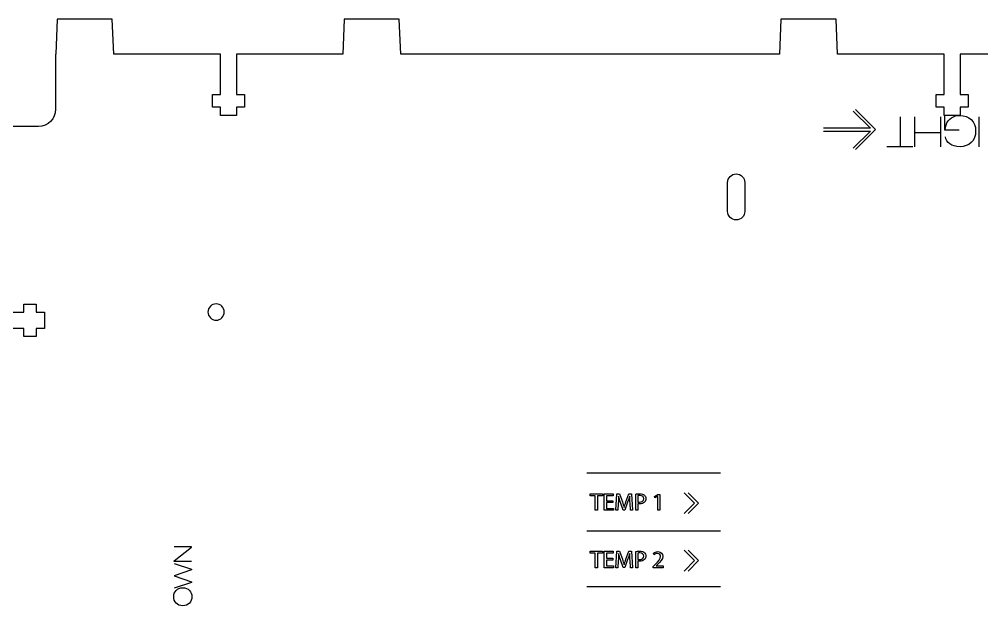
# Model space of a CAD drawing. Extents: x 16 to 1660, y 62 to 1240.
# Drawn here: x 317 to 451.2, y 945.9 to 1027.6 of the extents above; entities that cross this region are included whole.
import ezdxf

# ---------------------------------------------------------------- set-up
doc = ezdxf.new("R2010")
doc.units = 0
doc.layers.get('0').update_dxf_attribs({"linetype": 'CONTINUOUS'})

msp = doc.modelspace()

# ---------------------------------------------------------------- linework, layer by layer
at = {"color": 7}
for points in [[(462.990636, 1022.747369), (448.16522, 1022.747369), (448.16522, 1017.133687), (449.284796, 1017.133687), (449.284796, 1015.373467), (448.16522, 1015.373467), (448.16522, 1014.218896), (445.924658, 1014.218896), (445.924658, 1015.373467), (444.804518, 1015.373467), (444.804518, 1017.133687), (445.924658, 1017.133687), (445.924658, 1022.747369), (431.072149, 1022.747369), (430.872053, 1027.619653), (423.192504, 1027.619653), (422.992409, 1022.747369), (370.195404, 1022.747369), (369.995309, 1027.619653), (362.315196, 1027.619653), (362.1151, 1022.747369), (347.303231, 1022.747369), (347.303231, 1017.133687), (348.422807, 1017.133687), (348.422807, 1015.373467), (347.303231, 1015.373467), (347.303231, 1014.218896), (345.062669, 1014.218896), (345.062669, 1015.373467), (343.942529, 1015.373467), (343.942529, 1017.133687), (345.062669, 1017.133687), (345.062669, 1022.747369), (330.183631, 1022.747369), (329.983536, 1027.619653), (322.304269, 1027.619653), (322.104173, 1022.747369), (322.096836, 1022.747369), (322.096836, 1015.083342)], [(433.265298, 1014.833293), (435.656849, 1012.442024), (429.118042, 1012.442024)], [(433.563324, 1015.023229), (436.345189, 1012.241364), (433.563324, 1009.4595)], [(439.815111, 1014.032911), (439.815111, 1009.900331)], [(441.839491, 1009.86336), (441.839491, 1014.032629)], [(445.412989, 1014.032911), (445.412989, 1009.863642)], [(448.013667, 1012.16968), (446.051376, 1012.16968), (446.051376, 1014.125762)], [(450.834196, 1009.86336), (450.834196, 1014.032629)], [(319.696818, 1012.683324), (312.042104, 1012.683324)], [(429.118042, 1012.041269), (435.657696, 1012.041269), (433.257396, 1009.641251)], [(445.412989, 1011.802509), (441.839491, 1011.802509)], [(441.555293, 1009.86336), (437.958371, 1009.86336)], [(415.751433, 1000.862164), (415.751433, 1004.862382)], [(418.151169, 1004.862382), (418.151169, 1000.862164), (418.151169, 1000.862164)], [(312.027711, 986.782662), (317.641958, 986.782662), (317.641958, 987.90252), (319.401896, 987.90252), (319.401896, 986.782662), (320.556184, 986.782662), (320.556184, 984.5421), (319.401896, 984.5421), (319.401896, 983.42196), (317.641958, 983.42196), (317.641958, 984.5421), (312.027711, 984.5421)], [(344.462664, 987.963198), (344.462664, 987.963198)], [(396.130216, 964.417962), (414.756882, 964.417962)], [(397.309904, 961.224336), (396.616202, 961.224336), (396.616202, 961.474949), (398.30502, 961.474949), (398.30502, 961.224336), (397.607931, 961.224336), (397.607931, 959.193464), (397.309904, 959.193464), (397.309904, 961.224336), (397.309904, 961.224336)], [(399.73758, 960.263087), (398.854224, 960.263087), (398.854224, 959.440691), (399.842849, 959.440691), (399.842849, 959.193464), (398.55648, 959.193464), (398.55648, 961.474949), (399.792049, 961.474949), (399.792049, 961.227722), (398.854224, 961.227722), (398.854224, 960.506644), (399.73758, 960.506644), (399.73758, 960.263087), (399.73758, 960.263087)], [(400.5072, 960.171929), (400.44624, 959.193747), (400.165147, 959.193747), (400.32432, 961.475231), (400.70024, 961.475231), (401.089142, 960.371742)], [(400.558, 961.180591), (400.550944, 961.180591)], [(401.570049, 960.371742), (401.976167, 961.475231), (402.351804, 961.475231), (402.494044, 959.193747), (402.203073, 959.193747), (402.148604, 960.195353), (402.148604, 960.195353)], [(402.111633, 961.180309), (402.104578, 961.180309)], [(403.243344, 960.1073), (403.243344, 959.193464), (402.948704, 959.193464), (402.948704, 961.447573), (402.948704, 961.447573)], [(403.243344, 961.234496), (403.243344, 960.347753), (403.243344, 960.347753)], [(406.009969, 961.116527), (406.003478, 961.116527), (405.620784, 960.90994), (405.563211, 961.136564), (406.043836, 961.393951), (406.297836, 961.393951), (406.297836, 959.193747), (406.009969, 959.193747), (406.009969, 961.116527), (406.009969, 961.116527)], [(409.678858, 961.640613), (411.132302, 960.187451), (409.678858, 958.734289)], [(410.239069, 961.640613), (411.692513, 960.187451), (410.239069, 958.734289)], [(401.817276, 960.313887), (401.414262, 959.207011), (401.191024, 959.207011), (400.818491, 960.293567)], [(401.319436, 959.603251), (401.326209, 959.603251)], [(396.130216, 956.313387), (414.756882, 956.313387)], [(341.023222, 952.039696), (338.606553, 952.039696), (338.606553, 952.127749), (341.023222, 954.032467), (341.023222, 954.110924), (338.606553, 954.110924)], [(397.309904, 953.224182), (396.616202, 953.224182), (396.616202, 953.474796), (398.30502, 953.474796), (398.30502, 953.224182), (397.607931, 953.224182), (397.607931, 951.193311), (397.309904, 951.193311), (397.309904, 953.224182), (397.309904, 953.224182)], [(399.73758, 952.262933), (398.854224, 952.262933), (398.854224, 951.440538), (399.842849, 951.440538), (399.842849, 951.193311), (398.55648, 951.193311), (398.55648, 953.474796), (399.792049, 953.474796), (399.792049, 953.227569), (398.854224, 953.227569), (398.854224, 952.506491), (399.73758, 952.506491), (399.73758, 952.262933), (399.73758, 952.262933)], [(400.5072, 952.171493), (400.44624, 951.193311), (400.165147, 951.193311), (400.32432, 953.474796), (400.70024, 953.474796), (401.089142, 952.371307)], [(400.558, 953.180156), (400.550944, 953.180156)], [(401.570049, 952.371307), (401.976167, 953.474796), (402.351804, 953.474796), (402.494044, 951.193311), (402.203073, 951.193311), (402.148604, 952.1952), (402.148604, 952.1952)], [(402.111633, 953.180156), (402.104578, 953.180156)], [(403.243344, 952.107429), (403.243344, 951.193311), (402.948704, 951.193311), (402.948704, 953.44742), (402.948704, 953.44742)], [(403.243344, 953.234624), (403.243344, 952.3476), (403.243344, 952.3476)], [(405.515798, 952.997558), (405.420971, 953.207249)], [(409.678858, 953.639613), (411.132302, 952.186451), (409.678858, 950.733289)], [(410.239069, 953.639613), (411.692513, 952.186451), (410.239069, 950.733289)], [(338.606553, 951.799807), (341.023222, 950.99378), (341.023222, 950.906291), (338.618124, 950.076558), (338.618124, 950.070067), (341.023222, 949.240898), (341.023222, 949.152844), (338.606553, 948.347382)], [(401.817276, 952.313733), (401.414262, 951.206858), (401.191024, 951.206858), (400.818491, 952.293413)], [(401.319436, 951.602816), (401.326209, 951.602816)], [(405.956064, 951.609589), (405.783344, 951.447029), (405.783344, 951.440256), (406.7683, 951.440256), (406.7683, 951.193029), (405.36368, 951.193029), (405.36368, 951.193311)], [(405.36368, 951.193311), (405.36368, 951.376191), (405.597078, 951.602816)], [(396.130216, 948.551147), (414.756882, 948.551147)], [(338.552084, 947.144269), (338.552084, 947.144269)]]:
    msp.add_lwpolyline(points, dxfattribs=at)
for points in [[(322.096836, 1015.083342), (322.096836, 1013.758027), (321.022133, 1012.683324), (319.696818, 1012.683324)], [(446.196156, 1012.86818), (446.485433, 1013.826607), (447.294847, 1014.219178), (448.16522, 1014.219178)], [(448.16522, 1014.219178), (449.35648, 1014.219178), (450.325631, 1013.41936), (450.325631, 1012.041833)], [(446.051376, 1012.16968), (446.112618, 1012.654538), (446.196156, 1012.86818), (446.196156, 1012.86818)], [(450.325631, 1012.041833), (450.325631, 1010.66346), (449.35648, 1009.863642), (448.16522, 1009.863642)], [(448.16522, 1009.863642), (446.863329, 1009.863642), (446.264453, 1010.441916), (446.112618, 1011.24766)], [(415.751433, 1004.862382), (415.751433, 1005.52504), (416.288502, 1006.062391), (416.95116, 1006.062391)], [(416.95116, 1006.062391), (417.613818, 1006.062391), (418.151169, 1005.52504), (418.151169, 1004.862382)], [(416.95116, 999.662156), (416.288502, 999.662156), (415.751433, 1000.199789), (415.751433, 1000.862164)], [(418.151169, 1000.862164), (418.151169, 1000.199507), (417.613818, 999.662156), (416.95116, 999.662156)], [(344.462664, 987.963198), (343.833027, 987.963198), (343.322769, 987.452658), (343.322769, 986.823302)], [(345.60256, 986.823302), (345.60256, 987.452658), (345.092584, 987.963198), (344.462664, 987.963198)], [(343.322769, 986.823302), (343.322769, 986.193947), (343.833027, 985.683689), (344.462664, 985.683689)], [(344.462664, 985.683689), (345.092584, 985.683689), (345.60256, 986.193947), (345.60256, 986.823302)], [(400.550944, 961.180591), (400.544453, 960.896111), (400.527238, 960.517087), (400.5072, 960.171929)], [(400.818491, 960.293567), (400.7104, 960.618687), (400.622064, 960.90994), (400.558, 961.180591)], [(402.104578, 961.180309), (402.02358, 960.916149), (401.93214, 960.628564), (401.817276, 960.313887)], [(402.148604, 960.195353), (402.131953, 960.5137), (402.111633, 960.899498), (402.111633, 961.180309)], [(402.948704, 961.447573), (403.090944, 961.47128), (403.277211, 961.4916), (403.513996, 961.4916)], [(403.521051, 961.258202), (403.392358, 961.258202), (403.294144, 961.248042), (403.243344, 961.234496)], [(403.487184, 960.324047), (403.842502, 960.324047), (404.059249, 960.500153), (404.059249, 960.807776)], [(403.513996, 961.4916), (403.805249, 961.4916), (404.018327, 961.423867), (404.153793, 961.301947)], [(404.059249, 960.807776), (404.059249, 961.112576), (403.842502, 961.258202), (403.521051, 961.258202)], [(404.153793, 961.301947), (404.275713, 961.193856), (404.353607, 961.027909), (404.353607, 960.824991)], [(404.353607, 960.824991), (404.353607, 960.618404), (404.292647, 960.455844), (404.1775, 960.337593)], [(401.089142, 960.371742), (401.183969, 960.090931), (401.258476, 959.840318), (401.319436, 959.603251)], [(401.326209, 959.603251), (401.387169, 959.833544), (401.468449, 960.083876), (401.570049, 960.371742)], [(403.243344, 960.347753), (403.307691, 960.330538), (403.388971, 960.324047), (403.487184, 960.324047)], [(403.480411, 960.08698), (403.392358, 960.08698), (403.310796, 960.090649), (403.243344, 960.1073)], [(404.1775, 960.337593), (404.018327, 960.171647), (403.767996, 960.08698), (403.480411, 960.08698)], [(400.550944, 953.180156), (400.544453, 952.895676), (400.527238, 952.516933), (400.5072, 952.171493)], [(400.818491, 952.293413), (400.7104, 952.618251), (400.622064, 952.909504), (400.558, 953.180156)], [(402.104578, 953.180156), (402.02358, 952.916278), (401.93214, 952.628411), (401.817276, 952.313733)], [(402.148604, 952.1952), (402.131953, 952.513547), (402.111633, 952.899344), (402.111633, 953.180156)], [(402.948704, 953.44742), (403.090944, 953.471127), (403.277211, 953.491729), (403.513996, 953.491729)], [(403.521051, 953.258331), (403.392358, 953.258331), (403.294144, 953.248171), (403.243344, 953.234624)], [(403.487184, 952.323893), (403.842502, 952.323893), (404.059249, 952.5), (404.059249, 952.807904)], [(403.513996, 953.491729), (403.805249, 953.491729), (404.018327, 953.423713), (404.153793, 953.302076)], [(404.059249, 952.807904), (404.059249, 953.112422), (403.842502, 953.258331), (403.521051, 953.258331)], [(404.153793, 953.302076), (404.275713, 953.193702), (404.353607, 953.027756), (404.353607, 952.825402)], [(404.353607, 952.825402), (404.353607, 952.618533), (404.292647, 952.455973), (404.1775, 952.33744)], [(405.420971, 953.207249), (405.569984, 953.332556), (405.790118, 953.430769), (406.040449, 953.430769)], [(405.982876, 953.183542), (405.783344, 953.183542), (405.617398, 953.082224), (405.515798, 952.997558)], [(405.597078, 951.602816), (406.158982, 952.137627), (406.416087, 952.422107), (406.416087, 952.753718)], [(406.714113, 952.790971), (406.714113, 952.384853), (406.419473, 952.056347), (405.956064, 951.609589)], [(406.416087, 952.753718), (406.416087, 952.977238), (406.3111, 953.183542), (405.982876, 953.183542)], [(406.040449, 953.430769), (406.5143, 953.430769), (406.714113, 953.105931), (406.714113, 952.790971)], [(401.089142, 952.371307), (401.183969, 952.090496), (401.258476, 951.839882), (401.319436, 951.602816)], [(401.326209, 951.602816), (401.387169, 951.832827), (401.468449, 952.08344), (401.570049, 952.371307)], [(403.243344, 952.3476), (403.307691, 952.330384), (403.388971, 952.323893), (403.487184, 952.323893)], [(403.480411, 952.086827), (403.392358, 952.086827), (403.310796, 952.090496), (403.243344, 952.107429)], [(404.1775, 952.33744), (404.018327, 952.171493), (403.767996, 952.086827), (403.480411, 952.086827)], [(338.552084, 947.144269), (338.552084, 947.835149), (339.015776, 948.397053), (339.814747, 948.397053)], [(339.814747, 945.892331), (339.015776, 945.892331), (338.552084, 946.453953), (338.552084, 947.144269)], [(339.814747, 948.397053), (340.613718, 948.397053), (341.077127, 947.835149), (341.077127, 947.144269)], [(341.077127, 947.144269), (341.077127, 946.453953), (340.613718, 945.892331), (339.814747, 945.892331)]]:
    msp.add_open_spline(points, degree=3, dxfattribs=at)

doc.saveas('drawing.dxf')
